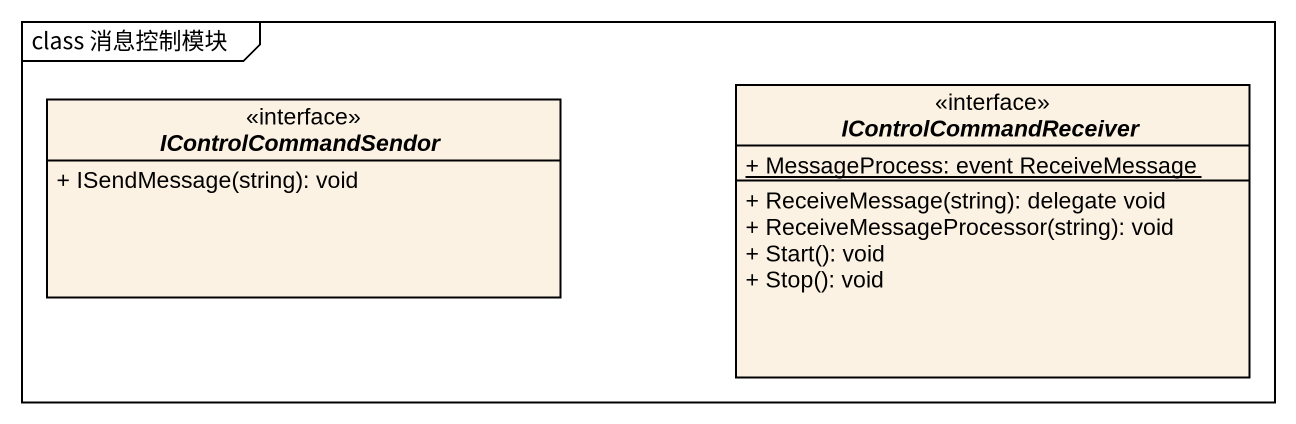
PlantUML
@startuml
mainframe class 消息控制模块
hide circle
hide empty members
skinparam classAttributeIconSize 0
interface IControlCommandSendor <<interface>> {
  + ISendMessage(string): void
}
interface IControlCommandReceiver <<interface>> {
  {static} + MessageProcess: event ReceiveMessage
  + ReceiveMessage(string): delegate void
  + ReceiveMessageProcessor(string): void
  + Start(): void
  + Stop(): void
}
@enduml
